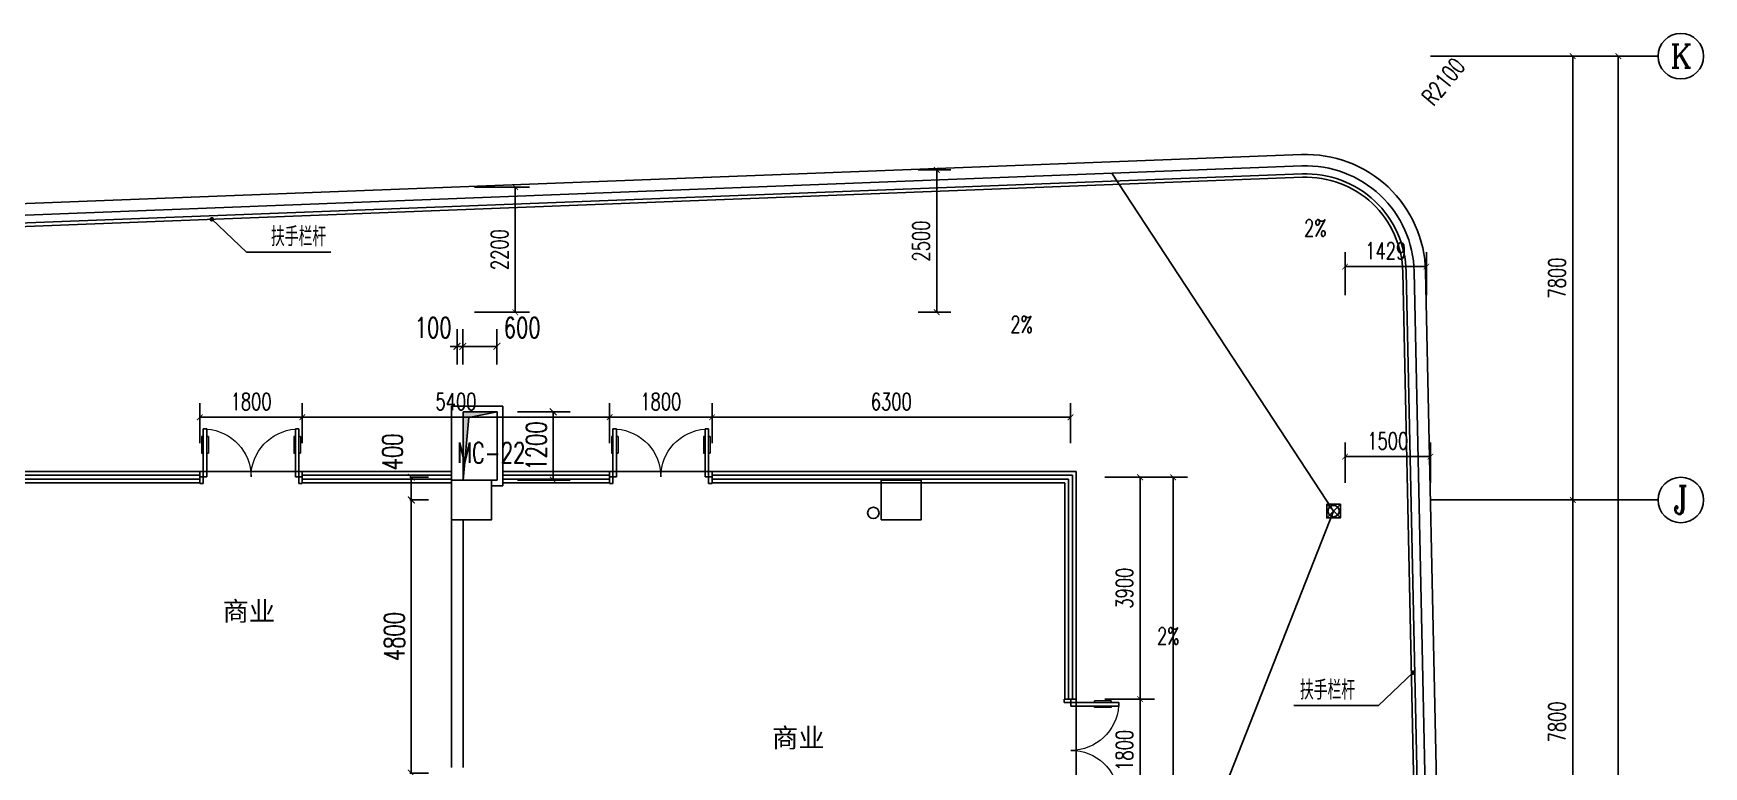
# Model space of a CAD drawing. Header units: millimetres. Extents: x 2680932 to 6187768, y 127588 to 383208.
# Drawn here: x 2916319 to 2945669, y 199424 to 212310 of the extents above; entities that cross this region are included whole.
import ezdxf
from ezdxf.enums import TextEntityAlignment as Align

# ---------------------------------------------------------------- set-up
doc = ezdxf.new("R2010")
doc.units = ezdxf.units.MM
doc.header["$LTSCALE"] = 20
for name, color, linetype in [('AXIS', 3, 'Continuous'), ('AXIS_TEXT', 7, 'Continuous'), ('COLUMN', 9, 'Continuous'), ('CURTWALL', 4, 'Continuous'), ('DIM_LEAD', 3, 'Continuous'), ('DIM_SYMB', 3, 'Continuous'), ('PUB_DIM', 3, 'Continuous'), ('PUB_TEXT', 41, 'Continuous'), ('WALL', 3, 'Continuous'), ('WINDOW', 4, 'Continuous'), ('WINDOW_TEXT', 183, 'Continuous'), ('屋面排水', 210, 'Continuous'), ('细线', 8, 'Continuous'), ('装饰一', 201, 'Continuous'), ('阳台栏杆', 149, 'Continuous')]:
    doc.layers.add(name, color=color, linetype=linetype)
doc.styles.add('_TCH_AXIS', font='COMPLEX', dxfattribs={"bigfont": 'GBCBIG'})
doc.styles.add('_TCH_DIM', font='SIMPLEX', dxfattribs={"bigfont": 'GBCBIG'})
doc.styles.add('_TCH_DIM_T3', font='SIMPLEX', dxfattribs={"width": 0.705882, "bigfont": 'GBCBIG'})
doc.styles.add('_TCH_WINDOW', font='SIMPLEX', dxfattribs={"bigfont": 'GBCBIG'})
doc.styles.add('COMPLEX', font='complex')
doc.styles.get("Standard").update_dxf_attribs({"font": '', "width": 0.8})
doc.styles.get('Standard').set_extended_font_data('YouYuan')
doc.dimstyles.new('_TCH_ARCH&&100', dxfattribs={"dimtxt": 297.5, "dimasz": 100, "dimexe": 250, "dimexo": 300, "dimgap": 126.25, "dimtad": 1, "dimdec": 0, "dimzin": 0, "dimdsep": 46, "dimtxsty": '_TCH_DIM_T3', "dimblk": 'ARCHTICK', "dimcen": 0.09, "dimclrt": 7, "dimazin": 2, "dimtfac": 1, "dimtdec": 0, "dimtix": 1, "dimtmove": 2, "dimatfit": 3, "dimfxl": 1, "dimtolj": 1, "dimtzin": 0, "dimarcsym": 0})
doc.dimstyles.new('_TCH_ARCH&&120', dxfattribs={"dimtxt": 357, "dimasz": 120, "dimexe": 300, "dimexo": 360, "dimgap": 120, "dimtad": 1, "dimdec": 0, "dimzin": 0, "dimdsep": 46, "dimtxsty": '_TCH_DIM_T3', "dimblk": 'ARCHTICK', "dimcen": 0.09, "dimclrt": 7, "dimazin": 2, "dimtfac": 1, "dimtdec": 0, "dimtix": 1, "dimtmove": 2, "dimatfit": 3, "dimfxl": 1, "dimtolj": 1, "dimtzin": 0, "dimarcsym": 0})

# ---------------------------------------------------------------- blocks, each defined once
blk = doc.blocks.new('sfdhfgj')
at = {"layer": '屋面排水'}
for p, q in [((-60, 60), (60, -60)), ((-60, -60), (60, 60))]:
    blk.add_line(p, q, dxfattribs=at)
blk.add_lwpolyline([(-60, 60), (60, 60), (60, -60), (-60, -60)], close=True, dxfattribs=at)
blk.add_circle((0, 0), 50, dxfattribs=at)
blk = doc.blocks.new('_ArchTick')
at = {"color": 0, "linetype": 'ByBlock', "lineweight": -3, "const_width": 0.15}
blk.add_lwpolyline([(-0.5, -0.5), (0.5, 0.5)], dxfattribs=at)
blk = doc.blocks.new('*D28')
at = {"layer": 'Defpoints', "color": 0, "lineweight": -3, "transparency": 16777216}
for p in [(2924463, 206810), (2923863, 206129), (2924463, 206129)]:
    blk.add_point(p, dxfattribs=at)
at = {"layer": 'PUB_DIM', "color": 0, "lineweight": -2, "transparency": 16777216}
for p, q in [((2923863, 206489), (2923863, 207110)), ((2924463, 206489), (2924463, 207110)), ((2923863, 206810), (2924463, 206810))]:
    blk.add_line(p, q, dxfattribs=at)
at = {"layer": 'PUB_DIM', "color": 0, "lineweight": -2, "transparency": 16777216, "xscale": 120, "yscale": 120, "zscale": 120, "rotation": 180}
blk.add_blockref('_ArchTick', (2923863, 206810), dxfattribs=at)
at = {"layer": 'PUB_DIM', "color": 0, "lineweight": -2, "transparency": 16777216, "xscale": 120, "yscale": 120, "zscale": 120}
blk.add_blockref('_ArchTick', (2924463, 206810), dxfattribs=at)
at = {"layer": 'PUB_DIM', "color": 7, "transparency": 16777216, "insert": (2924907, 207140), "char_height": 357, "attachment_point": 5, "style": '_TCH_DIM_T3'}
blk.add_mtext('\\A1;600', dxfattribs=at)
blk = doc.blocks.new('*D29')
at = {"layer": 'Defpoints', "color": 0, "lineweight": -3, "transparency": 16777216}
for p in [(2923863, 206810), (2923763, 206129), (2923863, 206129)]:
    blk.add_point(p, dxfattribs=at)
at = {"layer": 'PUB_DIM', "color": 0, "lineweight": -2, "transparency": 16777216}
for p, q in [((2923763, 206489), (2923763, 207110)), ((2923863, 206489), (2923863, 207110)), ((2923763, 206810), (2923643, 206810)), ((2923763, 206810), (2923863, 206810)), ((2923863, 206810), (2923983, 206810))]:
    blk.add_line(p, q, dxfattribs=at)
at = {"layer": 'PUB_DIM', "color": 0, "lineweight": -2, "transparency": 16777216, "xscale": 120, "yscale": 120, "zscale": 120}
blk.add_blockref('_ArchTick', (2923763, 206810), dxfattribs=at)
at = {"layer": 'PUB_DIM', "color": 0, "lineweight": -2, "transparency": 16777216, "xscale": 120, "yscale": 120, "zscale": 120, "rotation": 180}
blk.add_blockref('_ArchTick', (2923863, 206810), dxfattribs=at)
at = {"layer": 'PUB_DIM', "color": 7, "transparency": 16777216, "insert": (2923343, 207140), "char_height": 357, "attachment_point": 5, "style": '_TCH_DIM_T3'}
blk.add_mtext('\\A1;100', dxfattribs=at)
blk = doc.blocks.new('*D30')
at = {"layer": 'Defpoints', "color": 0, "lineweight": -3, "transparency": 16777216}
for p in [(2924463, 205660), (2925452, 205660), (2924463, 204460)]:
    blk.add_point(p, dxfattribs=at)
at = {"layer": 'PUB_DIM', "color": 0, "lineweight": -2, "transparency": 16777216}
for p, q in [((2924823, 205660), (2925752, 205660)), ((2925452, 204460), (2925452, 205660)), ((2924823, 204460), (2925752, 204460))]:
    blk.add_line(p, q, dxfattribs=at)
at = {"layer": 'PUB_DIM', "color": 0, "lineweight": -2, "transparency": 16777216, "xscale": 120, "yscale": 120, "zscale": 120}
for p, rotation in [((2925452, 205660), 90), ((2925452, 204460), 270)]:
    blk.add_blockref('_ArchTick', p, dxfattribs=dict(at, rotation=rotation))
at = {"layer": 'PUB_DIM', "color": 7, "transparency": 16777216, "insert": (2925154, 205060), "char_height": 357, "attachment_point": 5, "rotation": 90, "style": '_TCH_DIM_T3'}
blk.add_mtext('\\A1;1200', dxfattribs=at)
blk = doc.blocks.new('*D34')
at = {"layer": 'Defpoints', "color": 0, "lineweight": -3, "transparency": 16777216}
for p in [(2922571, 204110), (2922959, 204110), (2922571, 199310)]:
    blk.add_point(p, dxfattribs=at)
at = {"layer": 'PUB_DIM', "color": 0, "lineweight": -2, "transparency": 16777216}
for p, q in [((2922931, 204110), (2923259, 204110)), ((2922959, 199310), (2922959, 204110)), ((2922931, 199310), (2923259, 199310))]:
    blk.add_line(p, q, dxfattribs=at)
at = {"layer": 'PUB_DIM', "color": 0, "lineweight": -2, "transparency": 16777216, "xscale": 120, "yscale": 120, "zscale": 120}
for p, rotation in [((2922959, 204110), 90), ((2922959, 199310), 270)]:
    blk.add_blockref('_ArchTick', p, dxfattribs=dict(at, rotation=rotation))
at = {"layer": 'PUB_DIM', "color": 7, "transparency": 16777216, "insert": (2922661, 201710), "char_height": 357, "attachment_point": 5, "rotation": 90, "style": '_TCH_DIM_T3'}
blk.add_mtext('\\A1;4800', dxfattribs=at)
blk = doc.blocks.new('*D35')
at = {"layer": 'Defpoints', "color": 0, "lineweight": -3, "transparency": 16777216}
for p in [(2922571, 204510), (2922959, 204510), (2922571, 204110)]:
    blk.add_point(p, dxfattribs=at)
at = {"layer": 'PUB_DIM', "color": 0, "lineweight": -2, "transparency": 16777216}
for p, q in [((2922931, 204510), (2923259, 204510)), ((2922959, 204110), (2922959, 204510)), ((2922931, 204110), (2923259, 204110))]:
    blk.add_line(p, q, dxfattribs=at)
at = {"layer": 'PUB_DIM', "color": 0, "lineweight": -2, "transparency": 16777216, "xscale": 120, "yscale": 120, "zscale": 120}
for p, rotation in [((2922959, 204510), 90), ((2922959, 204110), 270)]:
    blk.add_blockref('_ArchTick', p, dxfattribs=dict(at, rotation=rotation))
at = {"layer": 'PUB_DIM', "color": 7, "transparency": 16777216, "insert": (2922629, 204954), "char_height": 357, "attachment_point": 5, "rotation": 90, "style": '_TCH_DIM_T3'}
blk.add_mtext('\\A1;400', dxfattribs=at)
blk = doc.blocks.new('*D36')
at = {"layer": 'Defpoints', "color": 0, "lineweight": -3, "transparency": 16777216}
for p in [(2921044, 205564), (2919244, 204810), (2921044, 204810)]:
    blk.add_point(p, dxfattribs=at)
at = {"layer": 'PUB_DIM', "color": 0, "lineweight": -2, "transparency": 16777216}
for p, q in [((2919244, 205110), (2919244, 205814)), ((2921044, 205110), (2921044, 205814)), ((2919244, 205564), (2921044, 205564))]:
    blk.add_line(p, q, dxfattribs=at)
at = {"layer": 'PUB_DIM', "color": 0, "lineweight": -2, "transparency": 16777216, "xscale": 100, "yscale": 100, "zscale": 100, "rotation": 180}
blk.add_blockref('_ArchTick', (2919244, 205564), dxfattribs=at)
at = {"layer": 'PUB_DIM', "color": 0, "lineweight": -2, "transparency": 16777216, "xscale": 100, "yscale": 100, "zscale": 100}
blk.add_blockref('_ArchTick', (2921044, 205564), dxfattribs=at)
at = {"layer": 'PUB_DIM', "color": 7, "transparency": 16777216, "insert": (2920144, 205839), "char_height": 297.5, "attachment_point": 5, "style": '_TCH_DIM_T3'}
blk.add_mtext('\\A1;1800', dxfattribs=at)
blk = doc.blocks.new('*D37')
at = {"layer": 'Defpoints', "color": 0, "lineweight": -3, "transparency": 16777216}
for p in [(2926444, 205564), (2921044, 204810), (2926444, 204810)]:
    blk.add_point(p, dxfattribs=at)
at = {"layer": 'PUB_DIM', "color": 0, "lineweight": -2, "transparency": 16777216}
for p, q in [((2921044, 205110), (2921044, 205814)), ((2926444, 205110), (2926444, 205814)), ((2921044, 205564), (2926444, 205564))]:
    blk.add_line(p, q, dxfattribs=at)
at = {"layer": 'PUB_DIM', "color": 0, "lineweight": -2, "transparency": 16777216, "xscale": 100, "yscale": 100, "zscale": 100, "rotation": 180}
blk.add_blockref('_ArchTick', (2921044, 205564), dxfattribs=at)
at = {"layer": 'PUB_DIM', "color": 0, "lineweight": -2, "transparency": 16777216, "xscale": 100, "yscale": 100, "zscale": 100}
blk.add_blockref('_ArchTick', (2926444, 205564), dxfattribs=at)
at = {"layer": 'PUB_DIM', "color": 7, "transparency": 16777216, "insert": (2923744, 205839), "char_height": 297.5, "attachment_point": 5, "style": '_TCH_DIM_T3'}
blk.add_mtext('\\A1;5400', dxfattribs=at)
blk = doc.blocks.new('*D38')
at = {"layer": 'Defpoints', "color": 0, "lineweight": -3, "transparency": 16777216}
for p in [(2928244, 205564), (2926444, 204810), (2928244, 204810)]:
    blk.add_point(p, dxfattribs=at)
at = {"layer": 'PUB_DIM', "color": 0, "lineweight": -2, "transparency": 16777216}
for p, q in [((2926444, 205110), (2926444, 205814)), ((2928244, 205110), (2928244, 205814)), ((2926444, 205564), (2928244, 205564))]:
    blk.add_line(p, q, dxfattribs=at)
at = {"layer": 'PUB_DIM', "color": 0, "lineweight": -2, "transparency": 16777216, "xscale": 100, "yscale": 100, "zscale": 100, "rotation": 180}
blk.add_blockref('_ArchTick', (2926444, 205564), dxfattribs=at)
at = {"layer": 'PUB_DIM', "color": 0, "lineweight": -2, "transparency": 16777216, "xscale": 100, "yscale": 100, "zscale": 100}
blk.add_blockref('_ArchTick', (2928244, 205564), dxfattribs=at)
at = {"layer": 'PUB_DIM', "color": 7, "transparency": 16777216, "insert": (2927344, 205839), "char_height": 297.5, "attachment_point": 5, "style": '_TCH_DIM_T3'}
blk.add_mtext('\\A1;1800', dxfattribs=at)
blk = doc.blocks.new('*D39')
at = {"layer": 'Defpoints', "color": 0, "lineweight": -3, "transparency": 16777216}
for p in [(2934544, 205564), (2928244, 204810), (2934544, 204810)]:
    blk.add_point(p, dxfattribs=at)
at = {"layer": 'PUB_DIM', "color": 0, "lineweight": -2, "transparency": 16777216}
for p, q in [((2928244, 205110), (2928244, 205814)), ((2934544, 205110), (2934544, 205814)), ((2928244, 205564), (2934544, 205564))]:
    blk.add_line(p, q, dxfattribs=at)
at = {"layer": 'PUB_DIM', "color": 0, "lineweight": -2, "transparency": 16777216, "xscale": 100, "yscale": 100, "zscale": 100, "rotation": 180}
blk.add_blockref('_ArchTick', (2928244, 205564), dxfattribs=at)
at = {"layer": 'PUB_DIM', "color": 0, "lineweight": -2, "transparency": 16777216, "xscale": 100, "yscale": 100, "zscale": 100}
blk.add_blockref('_ArchTick', (2934544, 205564), dxfattribs=at)
at = {"layer": 'PUB_DIM', "color": 7, "transparency": 16777216, "insert": (2931394, 205839), "char_height": 297.5, "attachment_point": 5, "style": '_TCH_DIM_T3'}
blk.add_mtext('\\A1;6300', dxfattribs=at)
blk = doc.blocks.new('*D40')
at = {"layer": 'Defpoints', "color": 0, "lineweight": -3, "transparency": 16777216}
for p in [(2934844, 204510), (2935767, 204510), (2934844, 200610)]:
    blk.add_point(p, dxfattribs=at)
at = {"layer": 'PUB_DIM', "color": 0, "lineweight": -2, "transparency": 16777216}
for p, q in [((2935144, 204510), (2936017, 204510)), ((2935767, 200610), (2935767, 204510)), ((2935144, 200610), (2936017, 200610))]:
    blk.add_line(p, q, dxfattribs=at)
at = {"layer": 'PUB_DIM', "color": 0, "lineweight": -2, "transparency": 16777216, "xscale": 100, "yscale": 100, "zscale": 100}
for p, rotation in [((2935767, 204510), 90), ((2935767, 200610), 270)]:
    blk.add_blockref('_ArchTick', p, dxfattribs=dict(at, rotation=rotation))
at = {"layer": 'PUB_DIM', "color": 7, "transparency": 16777216, "insert": (2935492, 202560), "char_height": 297.5, "attachment_point": 5, "rotation": 90, "style": '_TCH_DIM_T3'}
blk.add_mtext('\\A1;3900', dxfattribs=at)
blk = doc.blocks.new('*D41')
at = {"layer": 'Defpoints', "color": 0, "lineweight": -3, "transparency": 16777216}
for p in [(2934844, 200610), (2935767, 200610), (2934844, 198810)]:
    blk.add_point(p, dxfattribs=at)
at = {"layer": 'PUB_DIM', "color": 0, "lineweight": -2, "transparency": 16777216}
for p, q in [((2935144, 200610), (2936017, 200610)), ((2935767, 198810), (2935767, 200610)), ((2935144, 198810), (2936017, 198810))]:
    blk.add_line(p, q, dxfattribs=at)
at = {"layer": 'PUB_DIM', "color": 0, "lineweight": -2, "transparency": 16777216, "xscale": 100, "yscale": 100, "zscale": 100}
for p, rotation in [((2935767, 200610), 90), ((2935767, 198810), 270)]:
    blk.add_blockref('_ArchTick', p, dxfattribs=dict(at, rotation=rotation))
at = {"layer": 'PUB_DIM', "color": 7, "transparency": 16777216, "insert": (2935492, 199710), "char_height": 297.5, "attachment_point": 5, "rotation": 90, "style": '_TCH_DIM_T3'}
blk.add_mtext('\\A1;1800', dxfattribs=at)
blk = doc.blocks.new('*D45')
at = {"layer": 'Defpoints', "color": 0, "lineweight": -3, "transparency": 16777216}
for p in [(2934844, 204510), (2936347, 204510), (2934844, 180710)]:
    blk.add_point(p, dxfattribs=at)
at = {"layer": 'PUB_DIM', "color": 0, "lineweight": -2, "transparency": 16777216}
for p, q in [((2935144, 204510), (2936597, 204510)), ((2936347, 180710), (2936347, 204510)), ((2935144, 180710), (2936597, 180710))]:
    blk.add_line(p, q, dxfattribs=at)
at = {"layer": 'PUB_DIM', "color": 0, "lineweight": -2, "transparency": 16777216, "xscale": 100, "yscale": 100, "zscale": 100}
for p, rotation in [((2936347, 204510), 90), ((2936347, 180710), 270)]:
    blk.add_blockref('_ArchTick', p, dxfattribs=dict(at, rotation=rotation))
at = {"layer": 'PUB_DIM', "color": 7, "transparency": 16777216, "insert": (2936072, 192610), "char_height": 297.5, "attachment_point": 5, "rotation": 90, "style": '_TCH_DIM_T3'}
blk.add_mtext('\\A1;23800', dxfattribs=at)
blk = doc.blocks.new('*D50')
at = {"layer": 'Defpoints', "color": 0, "lineweight": -3, "transparency": 16777216}
for p in [(2940798, 208213), (2939369, 207410), (2940798, 207410)]:
    blk.add_point(p, dxfattribs=at)
at = {"layer": 'PUB_DIM', "color": 0, "lineweight": -2, "transparency": 16777216}
for p, q in [((2939369, 207710), (2939369, 208463)), ((2940798, 207710), (2940798, 208463)), ((2939369, 208213), (2940798, 208213))]:
    blk.add_line(p, q, dxfattribs=at)
at = {"layer": 'PUB_DIM', "color": 0, "lineweight": -2, "transparency": 16777216, "xscale": 100, "yscale": 100, "zscale": 100, "rotation": 180}
blk.add_blockref('_ArchTick', (2939369, 208213), dxfattribs=at)
at = {"layer": 'PUB_DIM', "color": 0, "lineweight": -2, "transparency": 16777216, "xscale": 100, "yscale": 100, "zscale": 100}
blk.add_blockref('_ArchTick', (2940798, 208213), dxfattribs=at)
at = {"layer": 'PUB_DIM', "color": 7, "transparency": 16777216, "insert": (2940083, 208488), "char_height": 297.5, "attachment_point": 5, "style": '_TCH_DIM_T3'}
blk.add_mtext('\\A1;1429', dxfattribs=at)
blk = doc.blocks.new('*D51')
at = {"layer": 'Defpoints', "color": 0, "lineweight": -3, "transparency": 16777216}
for p in [(2923769, 209610), (2924785, 209610), (2923769, 207410)]:
    blk.add_point(p, dxfattribs=at)
at = {"layer": 'PUB_DIM', "color": 0, "lineweight": -2, "transparency": 16777216}
for p, q in [((2924069, 209610), (2925035, 209610)), ((2924785, 207410), (2924785, 209610)), ((2924069, 207410), (2925035, 207410))]:
    blk.add_line(p, q, dxfattribs=at)
at = {"layer": 'PUB_DIM', "color": 0, "lineweight": -2, "transparency": 16777216, "xscale": 100, "yscale": 100, "zscale": 100}
for p, rotation in [((2924785, 209610), 90), ((2924785, 207410), 270)]:
    blk.add_blockref('_ArchTick', p, dxfattribs=dict(at, rotation=rotation))
at = {"layer": 'PUB_DIM', "color": 7, "transparency": 16777216, "insert": (2924510, 208510), "char_height": 297.5, "attachment_point": 5, "rotation": 90, "style": '_TCH_DIM_T3'}
blk.add_mtext('\\A1;2200', dxfattribs=at)
blk = doc.blocks.new('*D59')
at = {"layer": 'Defpoints', "color": 0, "lineweight": -3, "transparency": 16777216}
for p in [(2940869, 204873), (2939369, 204110), (2940869, 204110)]:
    blk.add_point(p, dxfattribs=at)
at = {"layer": 'PUB_DIM', "color": 0, "lineweight": -2, "transparency": 16777216}
for p, q in [((2939369, 204410), (2939369, 205123)), ((2939369, 204873), (2940869, 204873)), ((2940869, 204410), (2940869, 205123))]:
    blk.add_line(p, q, dxfattribs=at)
at = {"layer": 'PUB_DIM', "color": 0, "lineweight": -2, "transparency": 16777216, "xscale": 100, "yscale": 100, "zscale": 100, "rotation": 180}
blk.add_blockref('_ArchTick', (2939369, 204873), dxfattribs=at)
at = {"layer": 'PUB_DIM', "color": 0, "lineweight": -2, "transparency": 16777216, "xscale": 100, "yscale": 100, "zscale": 100}
blk.add_blockref('_ArchTick', (2940869, 204873), dxfattribs=at)
at = {"layer": 'PUB_DIM', "color": 7, "transparency": 16777216, "insert": (2940119, 205148), "char_height": 297.5, "attachment_point": 5, "style": '_TCH_DIM_T3'}
blk.add_mtext('\\A1;1500', dxfattribs=at)
blk = doc.blocks.new('*D60')
at = {"layer": 'Defpoints', "color": 0, "lineweight": -3, "transparency": 16777216}
for p in [(2931569, 209910), (2932192, 209910), (2931569, 207410)]:
    blk.add_point(p, dxfattribs=at)
at = {"layer": 'PUB_DIM', "color": 0, "lineweight": -2, "transparency": 16777216}
for p, q in [((2931869, 209910), (2932442, 209910)), ((2932192, 207410), (2932192, 209910)), ((2931869, 207410), (2932442, 207410))]:
    blk.add_line(p, q, dxfattribs=at)
at = {"layer": 'PUB_DIM', "color": 0, "lineweight": -2, "transparency": 16777216, "xscale": 100, "yscale": 100, "zscale": 100}
for p, rotation in [((2932192, 209910), 90), ((2932192, 207410), 270)]:
    blk.add_blockref('_ArchTick', p, dxfattribs=dict(at, rotation=rotation))
at = {"layer": 'PUB_DIM', "color": 7, "transparency": 16777216, "insert": (2931917, 208660), "char_height": 297.5, "attachment_point": 5, "rotation": 90, "style": '_TCH_DIM_T3'}
blk.add_mtext('\\A1;2500', dxfattribs=at)
blk = doc.blocks.new('_FZH')
blk.add_lwpolyline([(-0.5, -0.5), (0.5, -0.5), (0.5, 0.5), (-0.5, 0.5)], close=True)
blk = doc.blocks.new('$DorLib2D$00000011')
at = {"lineweight": 13}
for p, q in [((-0.483, 0.396), (-0.483, 0.235)), ((-0.417, 0.396), (-0.417, 0.235)), ((0.417, 0.396), (0.417, 0.235)), ((0.483, 0.396), (0.483, 0.235))]:
    blk.add_line(p, q, dxfattribs=at)
for p, q in [((-0.483, 0.396), (-0.467, 0.396)), ((-0.467, 0.471), (-0.467, -0.062)), ((-0.467, 0.471), (-0.433, 0.471)), ((-0.433, 0.471), (-0.433, 0.004)), ((-0.417, 0.396), (-0.433, 0.396)), ((0.417, 0.396), (0.433, 0.396)), ((0.433, 0.471), (0.433, 0.004)), ((0.467, 0.471), (0.433, 0.471)), ((0.467, 0.471), (0.467, -0.062)), ((0.483, 0.396), (0.467, 0.396)), ((-0.483, 0.235), (-0.467, 0.235)), ((-0.417, 0.235), (-0.433, 0.235)), ((0.417, 0.235), (0.433, 0.235)), ((0.483, 0.235), (0.467, 0.235)), ((-0.5, 0.004), (-0.433, 0.004)), ((-0.5, 0.004), (-0.5, -0.062)), ((0.5, 0.004), (0.433, 0.004)), ((0.5, 0.004), (0.5, -0.062)), ((-0.5, -0.062), (-0.467, -0.062)), ((0.5, -0.062), (0.467, -0.062))]:
    blk.add_line(p, q)
for centre, start, end in [((-0.467, 0.004), 0, 85.904), ((0.467, 0.004), 94.096, 180)]:
    blk.add_arc(centre, 0.467, start, end, dxfattribs=at)
blk = doc.blocks.new('*D90')
at = {"layer": 'AXIS', "color": 0, "lineweight": -2, "transparency": 16777216}
for p, q in [((2941169, 204110), (2943619, 204110)), ((2943369, 196310), (2943369, 204110)), ((2941169, 196310), (2943619, 196310))]:
    blk.add_line(p, q, dxfattribs=at)
at = {"layer": 'Defpoints', "color": 0, "lineweight": -3, "transparency": 16777216}
for p in [(2940869, 204110), (2943369, 204110), (2940869, 196310)]:
    blk.add_point(p, dxfattribs=at)
at = {"layer": 'AXIS', "color": 0, "lineweight": -2, "transparency": 16777216, "xscale": 100, "yscale": 100, "zscale": 100}
for p, rotation in [((2943369, 204110), 90), ((2943369, 196310), 270)]:
    blk.add_blockref('_ArchTick', p, dxfattribs=dict(at, rotation=rotation))
at = {"layer": 'AXIS', "color": 7, "transparency": 16777216, "insert": (2943094, 200210), "char_height": 297.5, "attachment_point": 5, "rotation": 90, "style": '_TCH_DIM_T3'}
blk.add_mtext('\\A1;7800', dxfattribs=at)
blk = doc.blocks.new('*D91')
at = {"layer": 'AXIS', "color": 0, "lineweight": -2, "transparency": 16777216}
for p, q in [((2941169, 211910), (2943619, 211910)), ((2943369, 204110), (2943369, 211910)), ((2941169, 204110), (2943619, 204110))]:
    blk.add_line(p, q, dxfattribs=at)
at = {"layer": 'Defpoints', "color": 0, "lineweight": -3, "transparency": 16777216}
for p in [(2940869, 211910), (2943369, 211910), (2940869, 204110)]:
    blk.add_point(p, dxfattribs=at)
at = {"layer": 'AXIS', "color": 0, "lineweight": -2, "transparency": 16777216, "xscale": 100, "yscale": 100, "zscale": 100}
for p, rotation in [((2943369, 211910), 90), ((2943369, 204110), 270)]:
    blk.add_blockref('_ArchTick', p, dxfattribs=dict(at, rotation=rotation))
at = {"layer": 'AXIS', "color": 7, "transparency": 16777216, "insert": (2943094, 208010), "char_height": 297.5, "attachment_point": 5, "rotation": 90, "style": '_TCH_DIM_T3'}
blk.add_mtext('\\A1;7800', dxfattribs=at)
blk = doc.blocks.new('*D92')
at = {"layer": 'AXIS', "color": 0, "lineweight": -2, "transparency": 16777216}
for p, q in [((2941169, 211910), (2944419, 211910)), ((2944169, 149510), (2944169, 211910)), ((2941169, 149510), (2944419, 149510))]:
    blk.add_line(p, q, dxfattribs=at)
at = {"layer": 'Defpoints', "color": 0, "lineweight": -3, "transparency": 16777216}
for p in [(2940869, 211910), (2944169, 211910), (2940869, 149510)]:
    blk.add_point(p, dxfattribs=at)
at = {"layer": 'AXIS', "color": 0, "lineweight": -2, "transparency": 16777216, "xscale": 100, "yscale": 100, "zscale": 100}
for p, rotation in [((2944169, 211910), 90), ((2944169, 149510), 270)]:
    blk.add_blockref('_ArchTick', p, dxfattribs=dict(at, rotation=rotation))
at = {"layer": 'AXIS', "color": 7, "transparency": 16777216, "insert": (2943894, 180710), "char_height": 297.5, "attachment_point": 5, "rotation": 90, "style": '_TCH_DIM_T3'}
blk.add_mtext('\\A1;62400', dxfattribs=at)
blk = doc.blocks.new('_AXISO')
blk.add_circle((0, 0), 0.5)
at = {"layer": 'AXIS_TEXT', "style": 'COMPLEX', "width": 1.041667}
blk.add_attdef('A', text='', height=0.56, dxfattribs=at).set_placement((-0.25, -0.28), (0.25, -0.28), align=Align.FIT)

msp = doc.modelspace()

# ---------------------------------------------------------------- hatches: boundary and pattern name
at = {"layer": '细线'}
msp.add_hatch(color=256, dxfattribs=at).paths.add_polyline_path([(2924468.6, 205659.9), (2923868.6, 205659.9), (2923868.6, 204459.9), (2923969.6, 205558.3)])

# ---------------------------------------------------------------- linework, layer by layer
at = {"layer": 'AXIS'}
for p, q in [((2940868.6, 211909.9), (2944868.6, 211909.9)), ((2940868.6, 204109.9), (2944868.6, 204109.9))]:
    msp.add_line(p, q, dxfattribs=at)
at = {"layer": 'CURTWALL'}
for p, q in [((2919244.2, 204609.9), (2915968.6, 204609.9)), ((2919244.2, 204409.9), (2919244.2, 204609.9)), ((2923668.6, 204609.9), (2921044.2, 204609.9)), ((2921044.2, 204609.9), (2921044.2, 204409.9)), ((2926444.1, 204609.9), (2924568.6, 204609.9)), ((2926444.1, 204409.9), (2926444.1, 204609.9)), ((2934643.7, 204609.9), (2928244.1, 204609.9)), ((2928244.1, 204609.9), (2928244.1, 204409.9)), ((2934643.7, 200609.8), (2934643.7, 204609.9)), ((2919244.2, 204543.2), (2915968.6, 204543.2)), ((2919244.2, 204476.6), (2915968.6, 204476.6)), ((2915968.6, 204409.9), (2919244.2, 204409.9)), ((2923668.6, 204543.2), (2921044.2, 204543.2)), ((2923668.6, 204476.6), (2921044.2, 204476.6)), ((2921044.2, 204409.9), (2923668.6, 204409.9)), ((2926444.1, 204543.2), (2924568.6, 204543.2)), ((2926444.1, 204476.6), (2924568.6, 204476.6)), ((2924568.6, 204409.9), (2926444.1, 204409.9)), ((2934577, 204543.2), (2928244.1, 204543.2)), ((2934510.3, 204476.6), (2928244.1, 204476.6)), ((2928244.1, 204409.9), (2934443.7, 204409.9)), ((2934443.7, 204409.9), (2934443.7, 200609.8)), ((2934510.3, 200609.8), (2934510.3, 204476.6)), ((2934577, 200609.8), (2934577, 204543.2)), ((2934443.7, 200609.8), (2934643.7, 200609.8))]:
    msp.add_line(p, q, dxfattribs=at)
at = {"layer": 'DIM_LEAD'}
for p, q in [((2919453, 209043.6), (2920062.2, 208464)), ((2920062.2, 208464), (2921547.1, 208464)), ((2940563.5, 201075.6), (2939954.2, 200496)), ((2939954.2, 200496), (2938469.4, 200496))]:
    msp.add_line(p, q, dxfattribs=at)
at = {"layer": 'DIM_LEAD', "const_width": 40}
for points in [[(2919438.5, 209057.4, 1), (2919467.5, 209029.8, 1)], [(2940578, 201089.4, 1), (2940549, 201061.8, 1)]]:
    msp.add_lwpolyline(points, format="xyb", close=True, dxfattribs=at)
at = {"layer": 'DIM_SYMB'}
for points in [[(2938783.1, 208651.3, 0, 0, 0), (2938154.2, 207608, 80, 0, 0), (2937999.4, 207351.1, 0, 0, 0)], [(2920630.3, 206842.8, 0, 0, 0), (2918576.4, 207869.1, 80, 0, 0), (2918308, 208003.2, 0, 0, 0)], [(2933971, 207194.5, 0, 0, 0), (2935426.6, 207194.5, 80, 0, 0), (2935726.6, 207194.5, 0, 0, 0)], [(2937207.1, 207265.2, 0, 0, 0), (2937895.6, 206164.2, 80, 0, 0), (2938054.7, 205909.8, 0, 0, 0)], [(2936548.2, 201718.1, 0, 0, 0), (2937128.4, 201718.1, 80, 0, 0), (2937428.4, 201718.1, 0, 0, 0)], [(2937676.1, 199466.2, 0, 0, 0), (2937937.7, 200163, 80, 0, 0), (2938043.2, 200443.8, 0, 0, 0)]]:
    msp.add_lwpolyline(points, format="xyseb", dxfattribs=at)
at = {"layer": 'PUB_DIM'}
msp.add_lwpolyline([(2941659.4, 211719.6, 0, 0, 0), (2940139.7, 209862.1, 66, 0, 0), (2940013, 209707.3, 0, 0, 0)], format="xyseb", dxfattribs=at)
at = {"layer": 'WALL'}
for p, q in [((2923668.6, 205759.9), (2924568.6, 205759.9)), ((2923668.6, 205759.9), (2923668.6, 204509.9)), ((2924568.6, 205759.9), (2924568.6, 204509.9)), ((2923868.6, 205659.9), (2924468.6, 205659.9)), ((2923868.6, 205659.9), (2923868.6, 204509.9)), ((2924468.6, 205659.9), (2924468.6, 204509.9)), ((2923668.6, 204509.9), (2923668.6, 204459.9)), ((2923868.6, 204509.9), (2923868.6, 204459.9)), ((2924368.6, 204459.9), (2924468.6, 204459.9)), ((2924368.6, 204359.9), (2924568.6, 204359.9)), ((2924468.6, 204509.9), (2924468.6, 204459.9)), ((2924568.6, 204509.9), (2924568.6, 204359.9)), ((2923668.6, 203759.9), (2923668.6, 199409.9)), ((2923868.6, 203759.9), (2923868.6, 199409.9))]:
    msp.add_line(p, q, dxfattribs=at)
at = {"layer": '屋面排水'}
for p, q in [((2935267, 209852), (2939167, 203915.6)), ((2939167, 203915.6), (2934643.7, 192439.8))]:
    msp.add_line(p, q, dxfattribs=at)
for centre in [(2939167, 203915.6), (2931078.8, 203882.1)]:
    msp.add_circle(centre, 100, dxfattribs=at)
at = {"layer": '细线'}
for p, q in [((2919244.2, 204609.9), (2921044.2, 204609.9)), ((2926444.1, 204609.9), (2928244.1, 204609.9)), ((2934643.7, 200609.8), (2934643.7, 198809.8))]:
    msp.add_line(p, q, dxfattribs=at)
msp.add_lwpolyline([(2923868.6, 204459.9), (2923969.6, 205558.3), (2924468.6, 205659.9)], dxfattribs=at)
at = {"layer": '装饰一'}
for points in [[(2941370.5, 180618.6), (2940782.7, 208126.9, 0.4192246), (2938602.5, 210180.4), (2912528.2, 209177.6, 0.1889402), (2911525.2, 208739.4), (2887652.7, 184866.8, 0.1951669), (2887213.5, 183827.8), (2886726.2, 150040.1, 0.4109331), (2888479.9, 148214.7), (2916145.6, 147505.4, 0.4559937), (2918591.3, 150179.7), (2918223.5, 153367.4, -0.4333475), (2939381.7, 178476.6, 0.4050511)], [(2941170.6, 180614.3), (2940582.8, 208122.6, 0.4192246), (2938610.2, 209980.6), (2912535.9, 208977.7, 0.1889402), (2911666.6, 208597.9), (2887794.1, 184725.4, 0.1951669), (2887413.5, 183824.9), (2886926.2, 150037.2, 0.4109331), (2888485, 148414.7), (2916150.7, 147705.3, 0.4559937), (2918392.6, 150156.7), (2918024.8, 153344.2, -0.4333439), (2939371.2, 178676.4, 0.4050511)]]:
    msp.add_lwpolyline(points, format="xyb", close=True, dxfattribs=at)
at = {"layer": '阳台栏杆'}
for points in [[(2934643.7, 178066.2, -0.0524572), (2939363.8, 178816.2, 0.4050511), (2941030.6, 180611.3), (2940442.8, 208119.6, 0.4192246), (2938615.6, 209840.7), (2912541.3, 208837.8, 0.1889402), (2911765.6, 208498.9), (2887893.1, 184626.4, 0.1951669), (2887553.5, 183822.9), (2887066.2, 150035.2, 0.4109331), (2888488.6, 148554.6), (2916154.3, 147845.3, 0.4559937), (2918253.5, 150140.7), (2917885.8, 153327.9, -0.0272415), (2917728.8, 155809.9, -0.0272415)], [(2934643.7, 178128.3, -0.0522808), (2939360.6, 178876.1, 0.4050511), (2940970.6, 180610), (2940382.8, 208118.3, 0.4192246), (2938617.9, 209780.7), (2912543.6, 208777.9, 0.1889402), (2911808.1, 208456.5), (2887935.6, 184584, 0.1951669), (2887613.5, 183822.1), (2887126.2, 150034.3, 0.4109331), (2888490.1, 148614.6), (2916155.8, 147905.2, 0.4559937), (2918193.9, 150133.8), (2917826.2, 153321, -0.0272463), (2917668.8, 155809.9, -0.0272463)]]:
    msp.add_lwpolyline(points, format="xyb", dxfattribs=at)

# ---------------------------------------------------------------- block references
at = {"layer": 'AXIS'}
ref = msp.add_blockref('_AXISO', (2945268.6, 211909.9), dxfattribs=dict(at, xscale=800, yscale=800, zscale=800))
ref.add_attrib('A', 'K', dxfattribs={"layer": 'AXIS_TEXT', "height": 415.3, "style": '_TCH_AXIS'}).set_placement((2945080.7, 211702.3), (2945456.4, 211702.3), align=Align.FIT)
ref = msp.add_blockref('_AXISO', (2945268.6, 204109.9), dxfattribs=dict(at, xscale=800, yscale=800, zscale=800))
ref.add_attrib('A', 'J', dxfattribs={"layer": 'AXIS_TEXT', "height": 496.1, "style": '_TCH_AXIS'}).set_placement((2945138.6, 203861.9), (2945398.5, 203861.9), align=Align.FIT)
at = {"layer": 'COLUMN', "xscale": 700, "yscale": 700, "zscale": 700}
for p in [(2924018.6, 204109.9), (2931568.6, 204109.9)]:
    msp.add_blockref('_FZH', p, dxfattribs=at)
at = {"layer": 'WINDOW', "xscale": 1800, "yscale": -1800, "zscale": 1800}
for p, rotation in [((2920144.2, 204509.9), 180), ((2927344.1, 204509.9), 180), ((2934543.7, 199709.8), 90)]:
    msp.add_blockref('$DorLib2D$00000011', p, dxfattribs=dict(at, rotation=rotation))
at = {"layer": '屋面排水', "xscale": 2, "yscale": 2, "zscale": 2}
msp.add_blockref('sfdhfgj', (2939167, 203915.6), dxfattribs=at)

# ---------------------------------------------------------------- texts
at = {"layer": 'PUB_DIM', "color": 7, "style": '_TCH_DIM', "width": 0.705882}
msp.add_text('R2100', height=297.5, rotation=50.71069, dxfattribs=at).set_placement((2940922.1, 211017.8))
at = {"layer": 'PUB_TEXT', "style": '_TCH_DIM', "width": 0.705882}
for p in [(2938647.3, 208741.2), (2933486, 207045.7), (2936063.2, 201569.4)]:
    msp.add_text('2%', height=297.5, dxfattribs=at).set_placement(p)
at = {"layer": 'PUB_TEXT', "style": '_TCH_DIM'}
for p in [(2920492.7, 208569), (2938574.4, 200601)]:
    msp.add_text('扶手栏杆', height=337.59, dxfattribs=at).set_placement(p)
at = {"layer": 'PUB_TEXT'}
for p in [(2919643.8, 201987), (2929299, 199761.5)]:
    msp.add_text('商业', height=337.59, dxfattribs=at).set_placement(p)
at = {"layer": 'WINDOW_TEXT', "style": '_TCH_WINDOW', "width": 0.705882}
msp.add_text('MC-22', height=357, dxfattribs=at).set_placement((2923765, 204760.3))

# ---------------------------------------------------------------- dimensions: what is measured, and where the dimension line sits
at = {"layer": 'AXIS'}
for p1, p2, distance, picture, middle in [((2940868.6, 204109.9), (2940868.6, 211909.9), -2500, '*D91', (2943093.6, 208009.9)), ((2940868.6, 149509.9), (2940868.6, 211909.9), -3300, '*D92', (2943893.6, 180709.9)), ((2940868.6, 196309.9), (2940868.6, 204109.9), -2500, '*D90', (2943093.6, 200209.9))]:
    dim = msp.add_aligned_dim(p1=p1, p2=p2, distance=distance, dimstyle='_TCH_ARCH&&100', dxfattribs=at)
    dim.commit()
    dim.dimension.update_dxf_attribs({"geometry": picture, "text_midpoint": middle})
at = {"layer": 'PUB_DIM'}
for p1, p2, distance, dimstyle, picture, middle in [((2931568.6, 207409.9), (2931568.6, 209909.9), -623.1, '_TCH_ARCH&&100', '*D60', (2931916.7, 208659.9)), ((2923768.6, 207409.9), (2923768.6, 209609.9), -1016.3, '_TCH_ARCH&&100', '*D51', (2924509.9, 208509.9)), ((2939368.5637, 207409.9031), (2940798.0508, 207409.9031), 803.2036, '_TCH_ARCH&&100', '*D50', (2940083.3073, 208488.1067)), ((2919244.2, 204809.9), (2921044.2, 204809.9), 754.3, '_TCH_ARCH&&100', '*D36', (2920144.2, 205839.3)), ((2921044.2, 204809.9), (2926444.1, 204809.9), 754.3, '_TCH_ARCH&&100', '*D37', (2923744.2, 205839.3)), ((2926444.1, 204809.9), (2928244.1, 204809.9), 754.3, '_TCH_ARCH&&100', '*D38', (2927344.1, 205839.3)), ((2928244.1, 204809.9), (2934543.7, 204809.9), 754.3, '_TCH_ARCH&&100', '*D39', (2931393.9, 205839.3)), ((2924462.8, 204459.9), (2924462.8, 205659.9), -989.2, '_TCH_ARCH&&120', '*D30', (2925153.5, 205059.9)), ((2939368.6, 204109.9), (2940868.6, 204109.9), 763.2, '_TCH_ARCH&&100', '*D59', (2940118.6, 205148.1)), ((2934843.7, 200609.8), (2934843.7, 204509.9), -922.9, '_TCH_ARCH&&100', '*D40', (2935491.6, 202559.8)), ((2934843.7, 180709.9), (2934843.7, 204509.9), -1503.4, '_TCH_ARCH&&100', '*D45', (2936072, 192609.9)), ((2922571.3, 199309.9), (2922571.3, 204109.9), -388.1, '_TCH_ARCH&&120', '*D34', (2922660.9, 201709.9)), ((2934843.7, 198809.8), (2934843.7, 200609.8), -922.9, '_TCH_ARCH&&100', '*D41', (2935491.6, 199709.8))]:
    dim = msp.add_aligned_dim(p1=p1, p2=p2, distance=distance, dimstyle=dimstyle, dxfattribs=at)
    dim.commit()
    dim.dimension.update_dxf_attribs({"geometry": picture, "text_midpoint": middle})
for base, p1, p2, angle, picture, middle in [((2923862.8, 206809.6), (2923762.8, 206128.9), (2923862.8, 206128.9), 0, '*D29', (2923342.8, 207139.6)), ((2924462.8, 206809.6), (2923862.8, 206128.9), (2924462.8, 206128.9), 0, '*D28', (2924906.8, 207139.6)), ((2922959.4, 204509.9), (2922571.3, 204109.9), (2922571.3, 204509.9), 90, '*D35', (2922629.4, 204953.9))]:
    dim = msp.add_linear_dim(base=base, p1=p1, p2=p2, angle=angle, dimstyle='_TCH_ARCH&&120', dxfattribs=at)
    dim.commit()
    dim.dimension.update_dxf_attribs({"geometry": picture, "text_midpoint": middle, "dimtype": 129})

doc.saveas('drawing.dxf')
